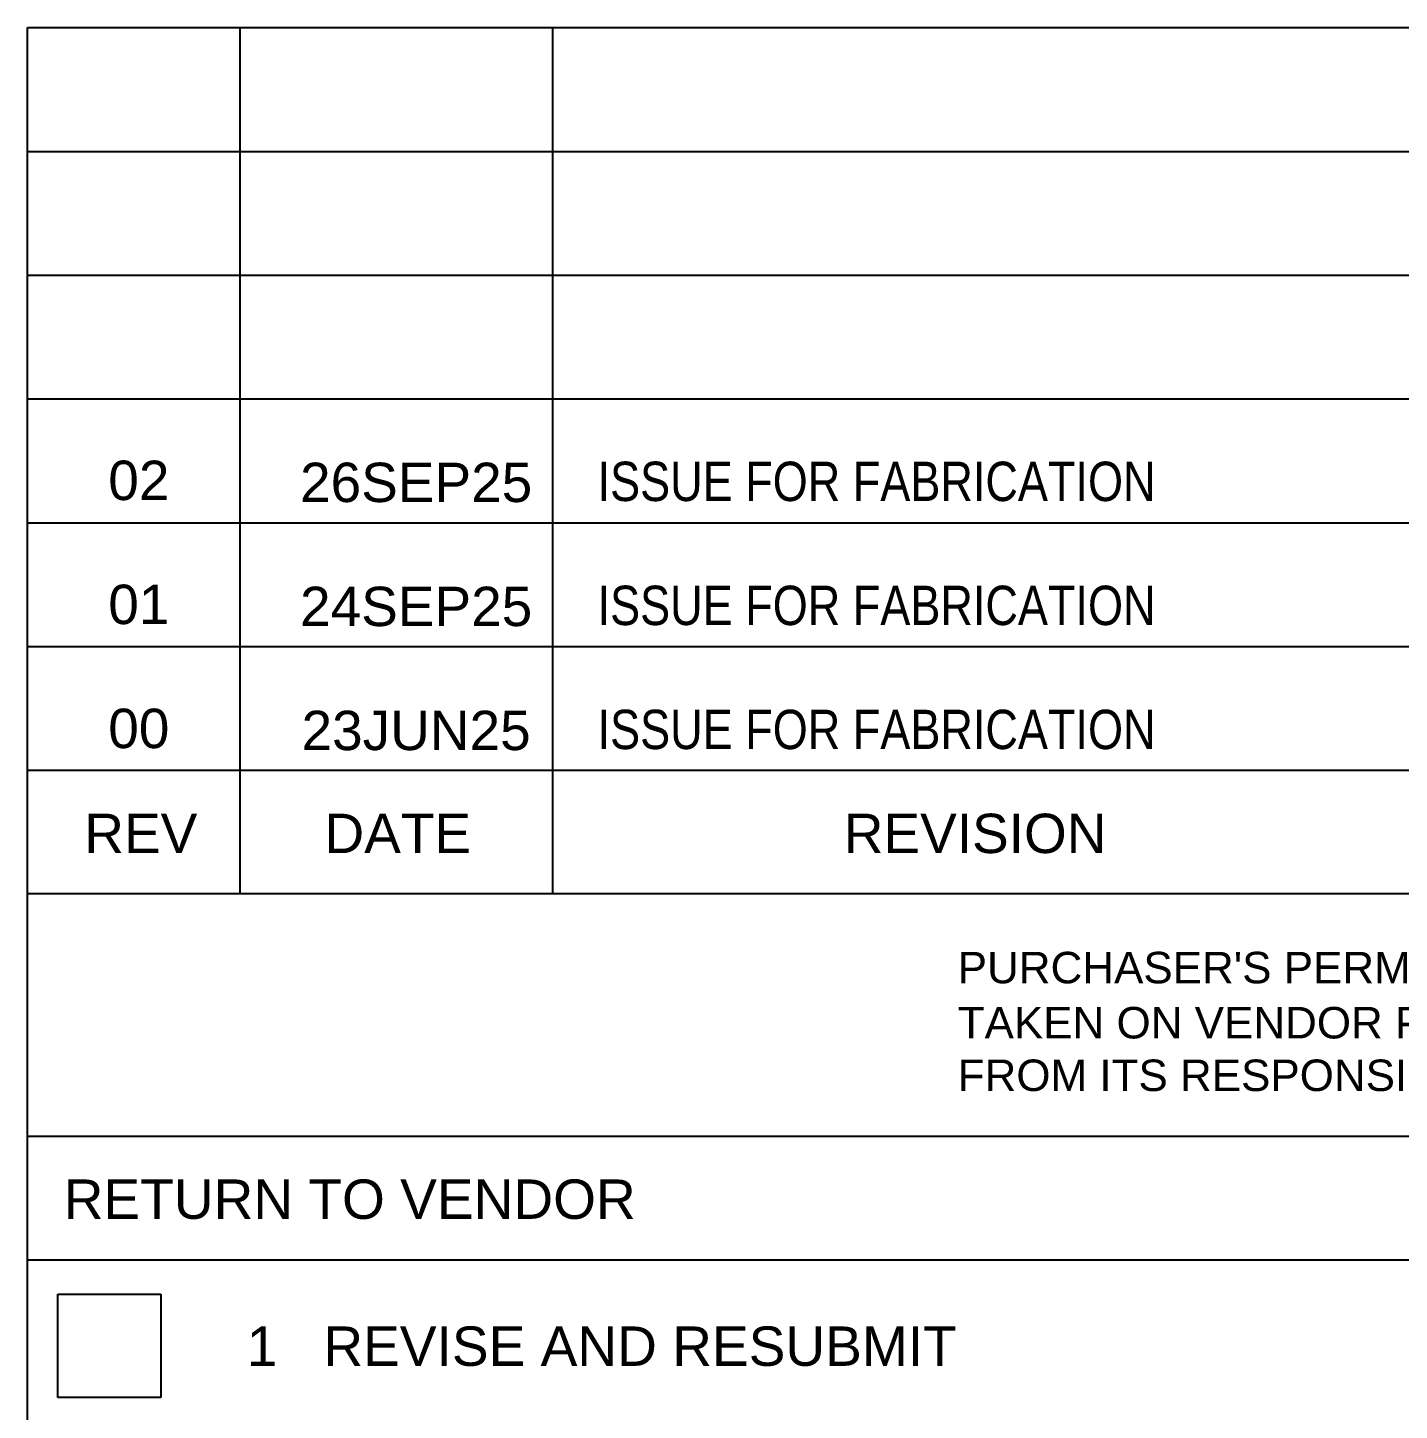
# Model space of a CAD drawing. Header units: millimetres. Extents: x -256 to 585, y -266 to 328.
# Drawn here: x 451.7 to 518.3, y -42.3 to 24.8 of the extents above; entities that cross this region are included whole.
import ezdxf

# ---------------------------------------------------------------- set-up
doc = ezdxf.new("R2010")
doc.units = ezdxf.units.MM
doc.styles.add('Arial', font='ARIAL.TTF', dxfattribs={"height": 0.2})
doc.styles.add('Arial Narrow', font='ARIALN.TTF', dxfattribs={"height": 0.2})

# ---------------------------------------------------------------- blocks, each defined once
blk = doc.blocks.new('Unknown-252070812-55925')
at = {"color": 7, "linetype": 'Continuous'}
for p, q in [((451.671, -246.897), (451.671, 24.834)), ((451.671, 24.834), (564.788, 24.834)), ((461.98, -17.219), (461.98, 24.834)), ((477.166, -17.219), (477.166, 24.834)), ((451.671, 18.828), (564.788, 18.828)), ((451.671, 12.819), (564.788, 12.819)), ((451.671, 6.811), (564.788, 6.811)), ((451.671, 0.803), (564.788, 0.803)), ((451.671, -5.205), (564.788, -5.205)), ((451.671, -11.211), (564.788, -11.211)), ((451.671, -17.185), (564.753, -17.185)), ((451.671, -28.966), (564.788, -28.966)), ((451.671, -34.974), (564.788, -34.974)), ((453.138, -36.646), (458.144, -36.646)), ((453.138, -41.652), (453.138, -36.646)), ((458.144, -36.646), (458.144, -41.652)), ((458.144, -41.652), (453.138, -41.652))]:
    blk.add_line(p, q, dxfattribs=at)
at = {"color": 7, "linetype": 'Continuous', "style": 'Arial'}
for s, height, p in [('REV', 1.9102, (454.421, -15.229)), ('DATE', 1.9102, (466.082, -15.229)), ('REVISION', 1.9102, (491.291, -15.229)), ("PURCHASER'S PERMISSION TO PROCEED OR REVIEW", 1.52812, (496.822, -21.552)), ('TAKEN ON VENDOR PRINTS SHALL NOT RELIEVE VENDOR', 1.52812, (496.822, -24.227)), ('FROM ITS RESPONSIBILITIES UNDER PURCHASE ORDER.', 1.52812, (496.822, -26.78))]:
    blk.add_text(s, height=height, dxfattribs=at).set_placement(p)
at = {"color": 7, "linetype": 'Continuous', "style": 'Arial', "width": 1.000637}
for s, p in [('RETURN TO VENDOR', (453.419, -32.984)), ('1   REVISE AND RESUBMIT', (462.311, -40.119))]:
    blk.add_text(s, height=1.91257, dxfattribs=at).set_placement(p)
blk = doc.blocks.new('Unknown-252070812-55927')
at = {"color": 6}
for s, height, style, p in [('02', 1.9102, 'Arial', (455.584, 1.906)), ('26SEP25', 1.9102, 'Arial', (464.894, 1.808)), ('ISSUE FOR FABRICATION', 1.90885, 'Arial Narrow', (479.337, 1.858))]:
    blk.add_text(s, height=height, dxfattribs=dict(at, style=style)).set_placement(p)
at = {"color": 6, "linetype": 'Continuous'}
for s, height, style, p in [('01', 1.9102, 'Arial', (455.584, -4.114)), ('24SEP25', 1.9102, 'Arial', (464.894, -4.212)), ('ISSUE FOR FABRICATION', 1.90885, 'Arial Narrow', (479.337, -4.162)), ('00', 1.9102, 'Arial', (455.584, -10.134)), ('23JUN25', 1.9102, 'Arial', (464.967, -10.232)), ('ISSUE FOR FABRICATION', 1.90885, 'Arial Narrow', (479.337, -10.182))]:
    blk.add_text(s, height=height, dxfattribs=dict(at, style=style)).set_placement(p)

msp = doc.modelspace()

# ---------------------------------------------------------------- block references
for name in ['Unknown-252070812-55925', 'Unknown-252070812-55927']:
    msp.add_blockref(name, (0, 0))

doc.saveas('drawing.dxf')
